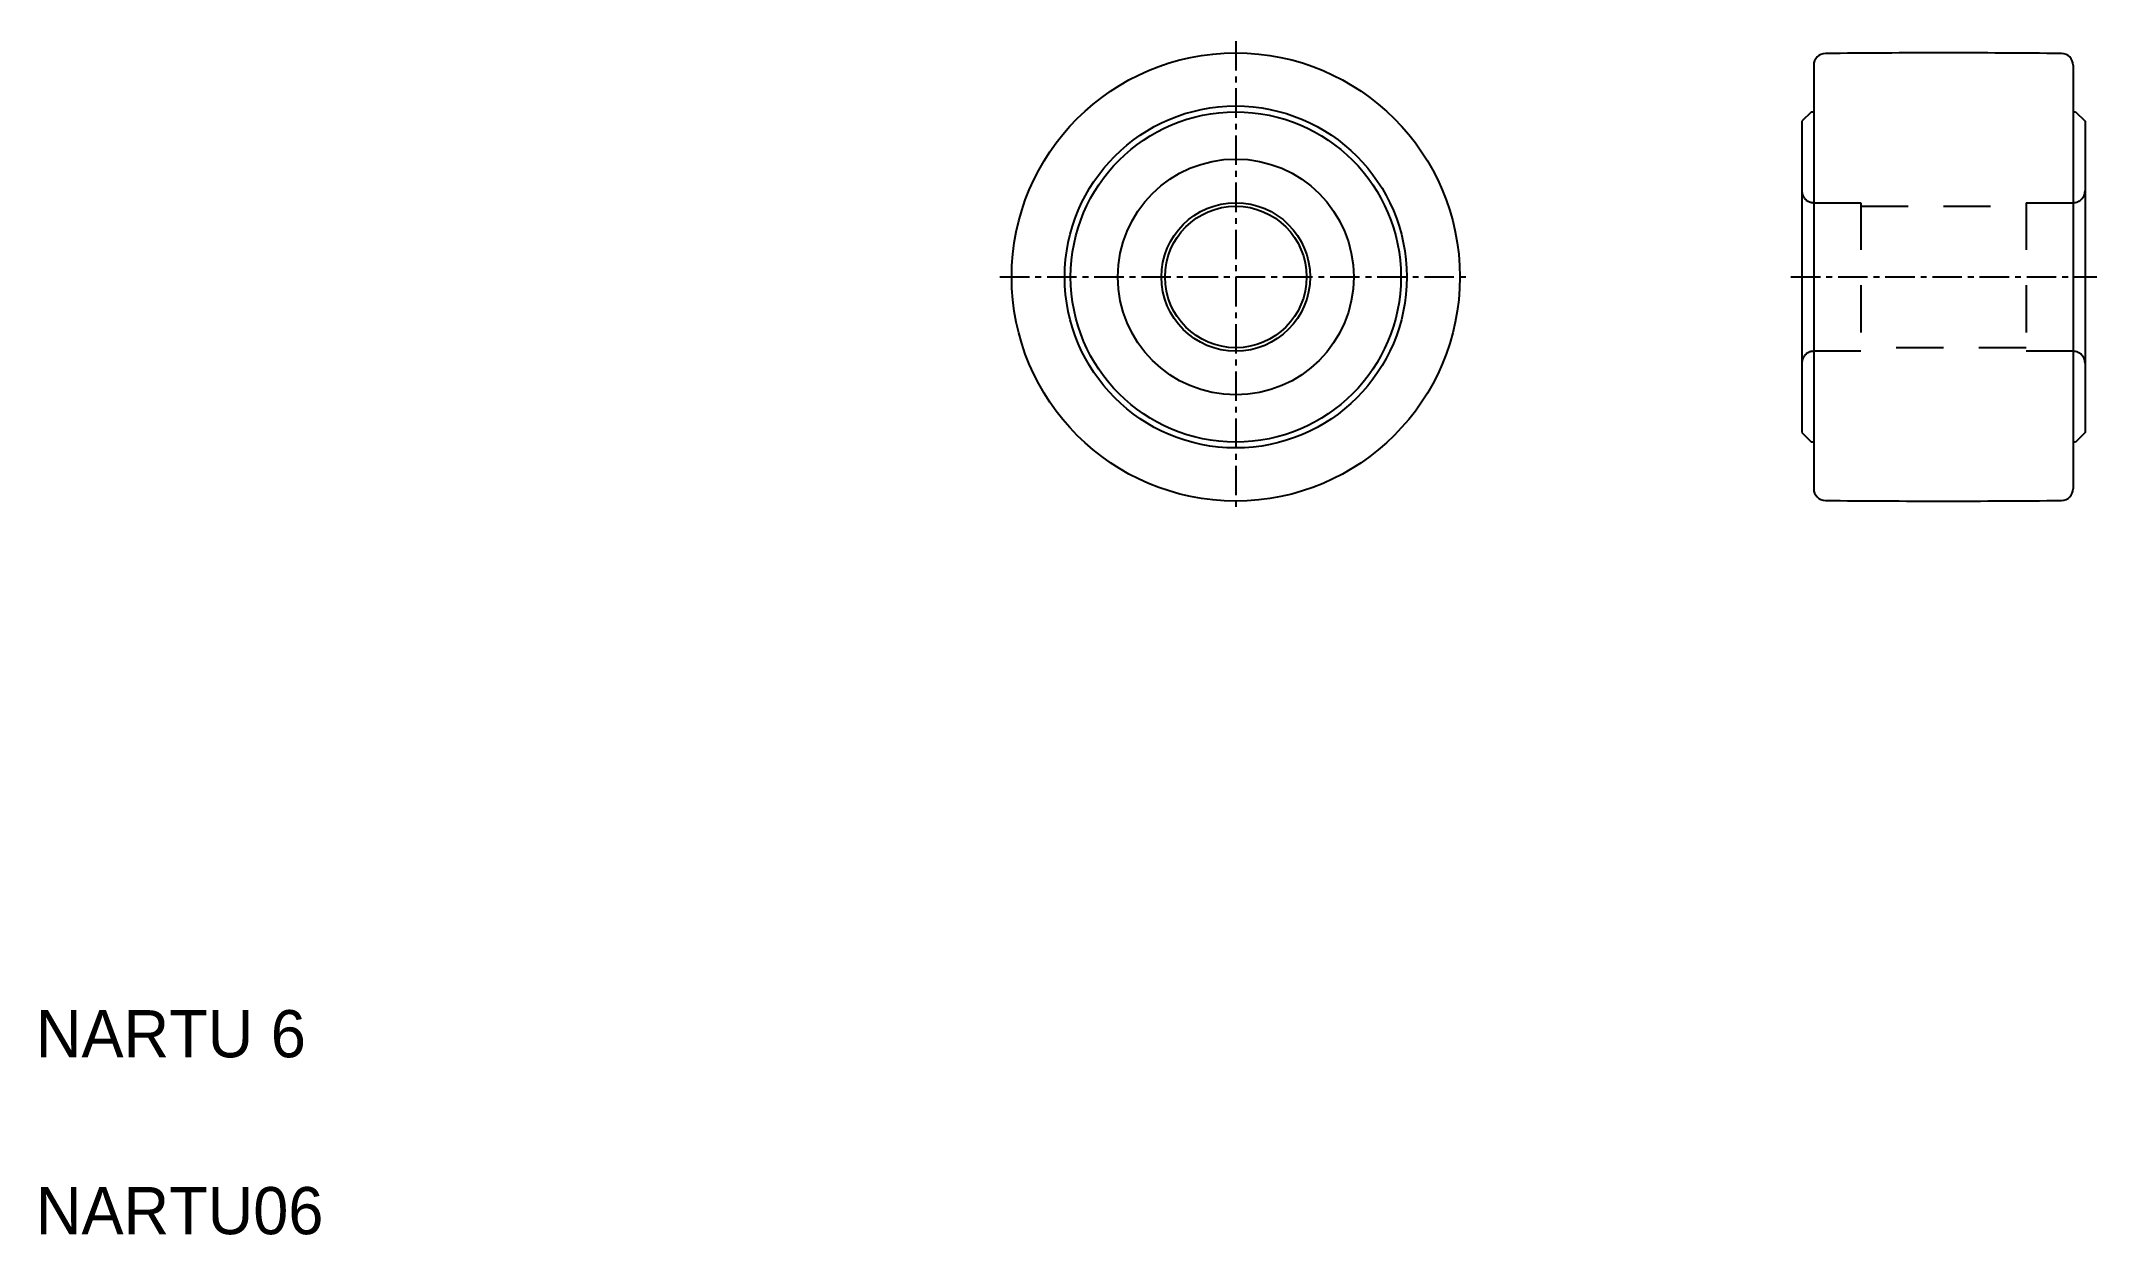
# Model space of a CAD drawing. Extents: x 55.3 to 142.4, y 83.6 to 134.2.
import ezdxf

# ---------------------------------------------------------------- set-up
doc = ezdxf.new("R2010")
doc.units = 0
doc.linetypes.add('CENTER', pattern=[2, 1.25, -0.25, 0.25, -0.25])
doc.linetypes.add('DASHED', pattern=[3.5, 2, -1.5])
doc.layers.get('0').update_dxf_attribs({"linetype": 'CONTINUOUS'})
doc.layers.add('CENTER', color=1, linetype='CENTER')

msp = doc.modelspace()

# ---------------------------------------------------------------- linework, layer by layer
for p, q in [((130.426, 133.188), (130.426, 115.238)), ((141.426, 133.188), (141.426, 115.238)), ((130.326, 131.213), (129.926, 130.813)), ((129.926, 130.813), (129.926, 117.613)), ((130.326, 131.213), (130.426, 131.213)), ((141.426, 131.213), (141.526, 131.213)), ((141.526, 131.213), (141.926, 130.813)), ((141.926, 130.813), (141.926, 117.613)), ((141.926, 127.513), (141.926, 127.513)), ((141.926, 124.213), (141.926, 124.213)), ((129.926, 117.613), (130.326, 117.213)), ((130.426, 117.213), (130.326, 117.213)), ((141.526, 117.213), (141.426, 117.213)), ((141.926, 117.613), (141.526, 117.213))]:
    msp.add_line(p, q)
at = {"color": 3, "linetype": 'DASHED'}
for p, q in [((130.426, 127.363), (132.417, 127.363)), ((132.426, 127.363), (132.426, 121.063)), ((139.426, 127.363), (139.426, 121.063)), ((139.426, 127.363), (141.426, 127.363)), ((132.426, 127.213), (139.426, 127.213)), ((139.426, 121.213), (132.426, 121.213)), ((132.417, 121.063), (130.426, 121.063)), ((141.426, 121.063), (139.426, 121.063))]:
    msp.add_line(p, q, dxfattribs=at)
for radius in [9.5, 7.25, 7, 5, 3.15, 3]:
    msp.add_circle((105.926, 124.213), radius)
for centre, radius, start, end in [((130.926, 133.188), 0.5, 90.57354, 180), ((135.926, -366.287), 500, 89.42646, 90.57354), ((140.926, 133.188), 0.5, 0, 89.42646), ((130.926, 115.238), 0.5, 180, 269.42646), ((140.926, 115.238), 0.5, 270.57354, 0), ((135.926, 614.713), 500, 269.42646, 270.57354)]:
    msp.add_arc(centre, radius, start, end)
for centre, start, end in [((130.426, 127.863), 179.99996, 270), ((141.426, 127.863), 270.00002, 0), ((130.426, 120.563), 89.99998, 180.00002), ((141.426, 120.563), 0, 89.99998)]:
    msp.add_arc(centre, 0.5, start, end, dxfattribs=at)
at = {"layer": 'CENTER', "color": 1, "linetype": 'CENTER'}
for p, q in [((105.926, 134.213), (105.926, 114.213)), ((95.926, 124.213), (115.926, 124.213)), ((129.46, 124.213), (142.429, 124.213))]:
    msp.add_line(p, q, dxfattribs=at)

# ---------------------------------------------------------------- texts
for s, p in [('NARTU 6', (55.063, 91.131)), ('NARTU06', (55.063, 83.631))]:
    msp.add_text(s, height=2).set_placement(p)

doc.saveas('drawing.dxf')
